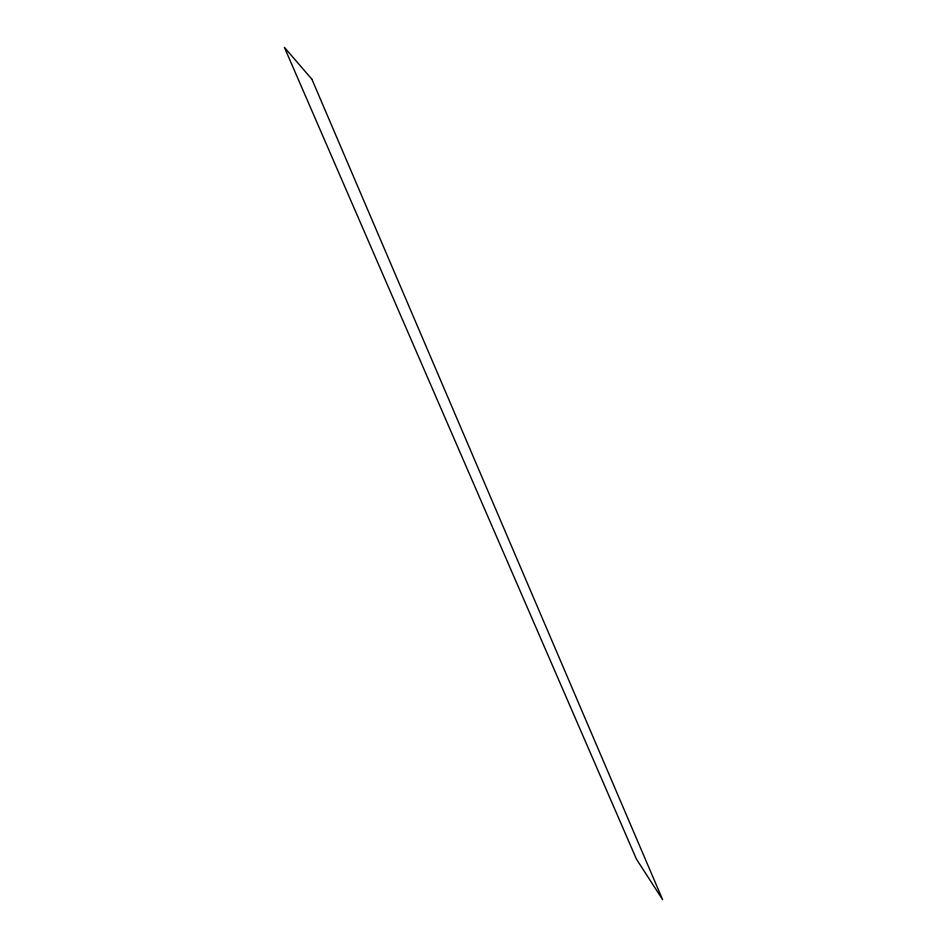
<?xml version="1.0" encoding="UTF-8"?>
<svg xmlns="http://www.w3.org/2000/svg" width="947" height="947" viewBox="0 0 947 947"><rect width="100%" height="100%" fill="white"/><g stroke="black" fill="none" stroke-linecap="round" stroke-linejoin="round"><path stroke-width="1.42" d="M311.906 79.252L284.384 47.35L636.455 859.166L662.616 899.65L311.906 79.252"/></g></svg>
